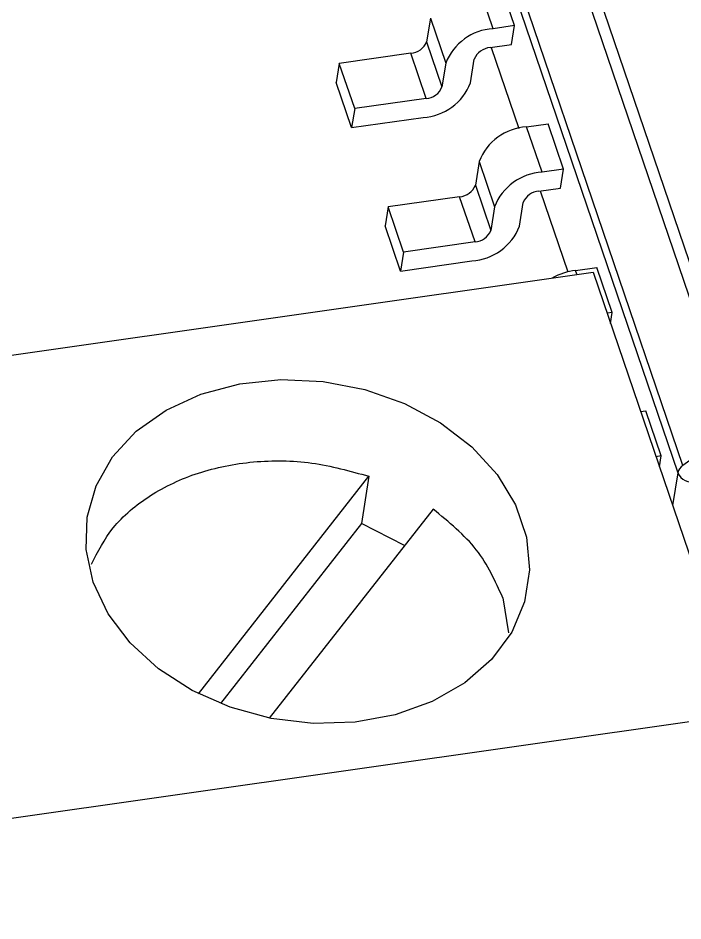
# Model space of a CAD drawing. Header units: millimetres. Extents: x 5 to 415, y 5 to 292.
# Drawn here: x 325.44 to 329.91, y 229.95 to 236.01 of the extents above; entities that cross this region are included whole.
import ezdxf

# ---------------------------------------------------------------- set-up
doc = ezdxf.new("R2010")
doc.units = ezdxf.units.MM

msp = doc.modelspace()

# ---------------------------------------------------------------- linework, layer by layer
at = {"color": 7, "linetype": 'Continuous', "lineweight": 25}
for p, q in [((328.0019, 239.8592), (330.2521, 233.2559)), ((328.0728, 239.8875), (330.323, 233.2842)), ((329.9097, 233.0065), (327.6595, 239.6098)), ((327.6242, 239.5607), (329.8743, 232.9575)), ((328.7779, 235.9625), (328.6744, 236.2661)), ((328.6338, 235.9419), (328.5303, 236.2455)), ((328.2117, 236.0134), (328.1863, 235.8543)), ((328.2117, 236.0134), (328.3151, 235.7098)), ((328.7779, 235.9625), (328.6338, 235.9419)), ((328.7576, 235.8352), (328.7779, 235.9625)), ((328.1863, 235.8543), (328.2897, 235.5507)), ((328.6135, 235.8146), (328.7576, 235.8352)), ((328.0801, 235.7769), (327.5998, 235.7084)), ((328.1835, 235.4733), (328.0801, 235.7769)), ((328.6209, 235.8157), (328.8065, 235.2711)), ((328.4819, 235.5781), (328.5073, 235.7372)), ((327.5998, 235.7084), (327.5795, 235.5811)), ((327.7032, 235.4048), (327.5998, 235.7084)), ((328.3151, 235.7098), (328.2897, 235.5507)), ((327.6829, 235.2775), (327.5795, 235.5811)), ((328.1835, 235.4733), (327.7032, 235.4048)), ((327.7032, 235.4048), (327.6829, 235.2775)), ((327.6829, 235.2775), (328.1632, 235.346)), ((328.8588, 235.2816), (329.0029, 235.3021)), ((329.1063, 234.9985), (329.0029, 235.3021)), ((328.9623, 234.978), (328.8588, 235.2816)), ((328.5401, 235.0495), (328.5148, 234.8904)), ((328.5401, 235.0495), (328.6436, 234.7459)), ((329.1063, 234.9985), (328.9623, 234.978)), ((329.086, 234.8712), (329.1063, 234.9985)), ((328.5148, 234.8904), (328.6182, 234.5868)), ((328.9419, 234.8507), (329.086, 234.8712)), ((328.4085, 234.813), (327.9282, 234.7445)), ((328.512, 234.5094), (328.4085, 234.813)), ((328.9494, 234.8517), (329.135, 234.3071)), ((327.9282, 234.7445), (327.9079, 234.6172)), ((328.0317, 234.4409), (327.9282, 234.7445)), ((328.6436, 234.7459), (328.6182, 234.5868)), ((328.8103, 234.6142), (328.8357, 234.7733)), ((328.0114, 234.3136), (327.9079, 234.6172)), ((328.512, 234.5094), (328.0317, 234.4409)), ((328.0317, 234.4409), (328.0114, 234.3136)), ((328.0114, 234.3136), (328.4917, 234.3821)), ((329.1873, 234.3176), (329.3314, 234.3382)), ((329.4348, 234.0346), (329.3314, 234.3382)), ((319.5452, 232.9142), (329.3051, 234.3068)), ((329.3051, 234.3068), (330.3165, 231.3388)), ((329.4348, 234.0346), (329.3996, 234.0296)), ((329.423, 233.9608), (329.4348, 234.0346)), ((329.6246, 233.3692), (329.6598, 233.3743)), ((329.7633, 233.0707), (329.6598, 233.3743)), ((330.2521, 233.2559), (329.9097, 233.0065)), ((329.7633, 233.0707), (329.7281, 233.0656)), ((329.7515, 232.9968), (329.7633, 233.0707)), ((326.6535, 231.4722), (327.7988, 232.9341)), ((327.7988, 232.9341), (327.748, 232.6159)), ((328.2299, 232.7142), (327.1295, 231.3096)), ((327.748, 232.6159), (326.8006, 231.4065)), ((328.0372, 232.4683), (327.748, 232.6159)), ((328.6983, 232.1179), (328.7366, 231.8826)), ((320.5566, 229.9462), (330.3165, 231.3388))]:
    msp.add_line(p, q, dxfattribs=at)
at = {"color": 8, "linetype": 'Continuous', "lineweight": 25}
for p, q in [((329.1962, 234.2913), (329.1873, 234.3176)), ((329.8743, 232.9575), (329.8394, 232.7388))]:
    msp.add_line(p, q, dxfattribs=at)
at = {"color": 7, "linetype": 'Continuous', "lineweight": 25, "flags": 128}
msp.add_lwpolyline([(325.9457, 232.2228), (325.8983, 232.442), (325.9047, 232.6606), (325.9647, 232.8709), (326.076, 233.0652), (326.2347, 233.2365), (326.4351, 233.3786), (326.6699, 233.4863), (326.9305, 233.5558), (327.2076, 233.5846), (327.4913, 233.5715), (327.7711, 233.5172), (328.037, 233.4235), (328.2794, 233.2938), (328.4896, 233.1328), (328.6599, 232.9464), (328.7841, 232.7413), (328.8579, 232.5249), (328.8785, 232.3049), (328.8451, 232.0895), (328.7591, 231.8862), (328.6234, 231.7026), (328.443, 231.5452), (328.2245, 231.4198), (327.9757, 231.3307), (327.7055, 231.2814), (327.4239, 231.2735), (327.1409, 231.3074), (326.8668, 231.3817), (326.6115, 231.4939), (326.3841, 231.6399), (326.1931, 231.8144), (326.0451, 232.011), (325.9457, 232.2228)], dxfattribs=at)
at = {"color": 7, "linetype": 'Continuous', "lineweight": 25}
for centre, radius, start, end in [((328.6544, 235.5788), 0.3637, 93.24953, 158.88227), ((328.0732, 235.898), 0.1212, 273.24953, 338.88227), ((328.6203, 235.6936), 0.1212, 93.24953, 158.88227), ((328.1426, 235.7091), 0.3637, 273.24953, 338.88227), ((328.1767, 235.5944), 0.1212, 273.24953, 338.88227), ((328.8794, 234.9185), 0.3637, 93.24953, 158.88227), ((328.9829, 234.6149), 0.3637, 93.24953, 158.88227), ((328.4017, 234.934), 0.1212, 273.24953, 338.88227), ((328.9488, 234.7296), 0.1212, 93.24953, 158.88227), ((328.4711, 234.7452), 0.3637, 273.24953, 338.88227), ((328.5051, 234.6304), 0.1212, 273.24953, 338.88227), ((329.2585, 233.8279), 0.4949, 98.27891, 117.25509), ((329.9533, 232.9378), 0.0814, 122.44904, 166.01236), ((329.9754, 233.005), 0.1117, 205.18827, 280.76112)]:
    msp.add_arc(centre, radius, start, end, dxfattribs=at)
msp.add_open_spline([(325.9338, 232.3434), (325.9767, 232.4274), (326.0664, 232.6034), (326.3195, 232.8145), (326.6443, 232.9689), (327.0197, 233.0434), (327.4182, 233.0403), (327.6719, 232.9695), (327.7988, 232.9341)], degree=3, knots=[0, 0, 0, 0, 0.154586, 0.323669, 0.492752, 0.661835, 0.830917, 1, 1, 1, 1], dxfattribs=at)
msp.add_open_spline([(328.6983, 232.1179), (328.6484, 232.2294), (328.5488, 232.4524), (328.3362, 232.627), (328.2299, 232.7142)], degree=3, dxfattribs=at)

doc.saveas('drawing.dxf')
